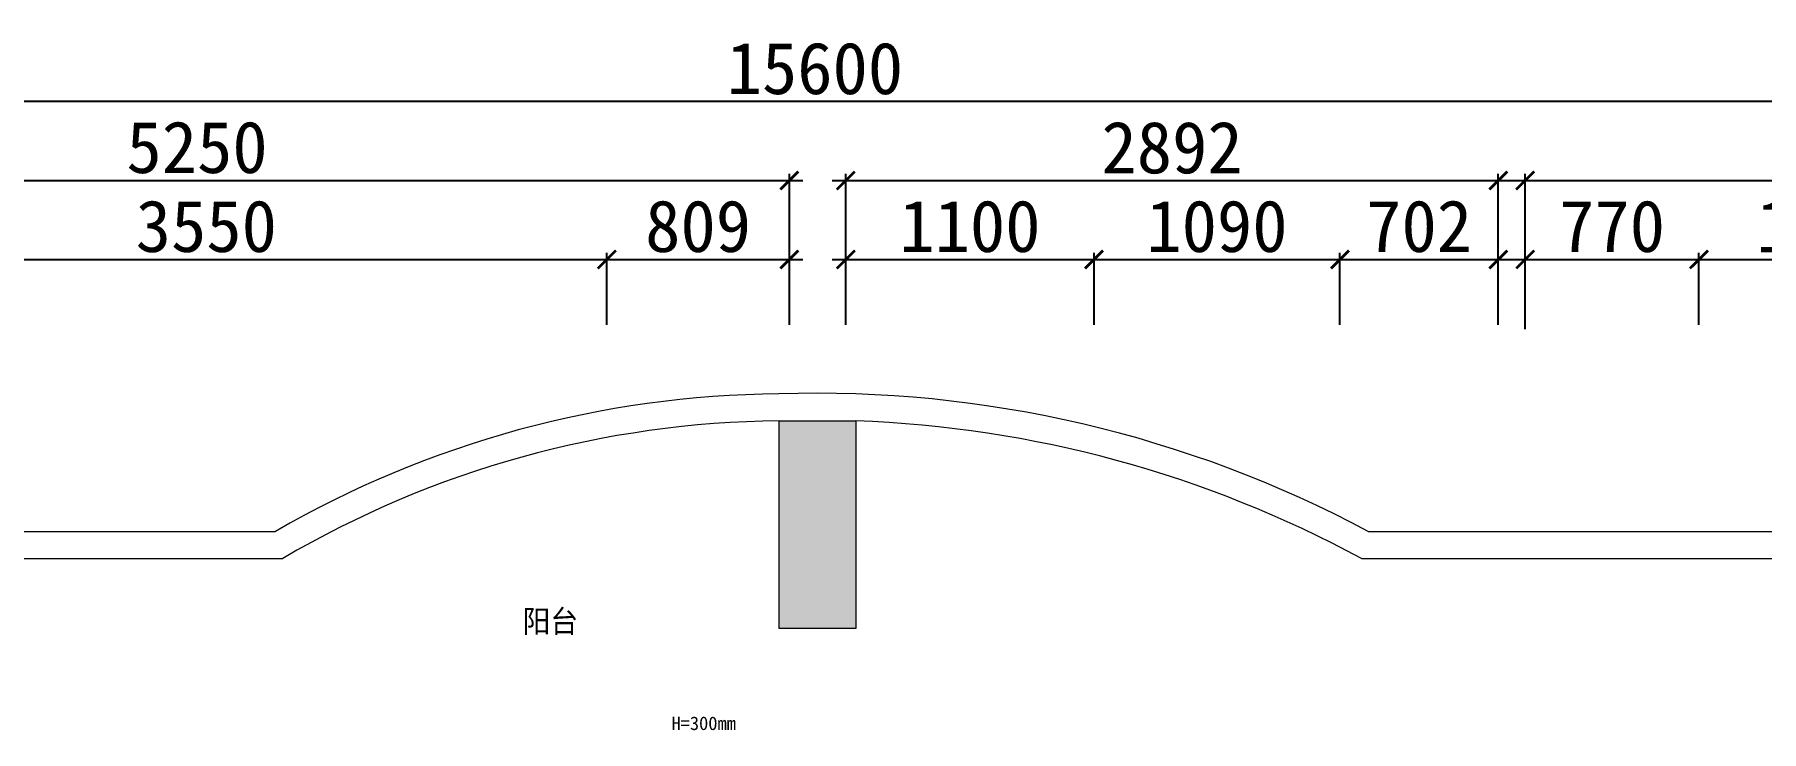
# Model space of a CAD drawing. Header units: millimetres. Extents: x -41640 to 3079702, y -5257903 to 68462.
# Drawn here: x 54077 to 61731, y 17873 to 20963 of the extents above; entities that cross this region are included whole.
import ezdxf

# ---------------------------------------------------------------- set-up
doc = ezdxf.new("R2010")
doc.units = ezdxf.units.MM
doc.header["$LTSCALE"] = 10
doc.linetypes.add('CONTINOUS', pattern=[0])
doc.layers.get('0').update_dxf_attribs({"color": 255})
doc.layers.get('Defpoints').update_dxf_attribs({"color": 255})
doc.layers.add('1强弱电插座尺寸', color=5, linetype='Continuous', lineweight=0)
doc.layers.add('浅线', color=251, linetype='CONTINOUS', lineweight=0)
doc.styles.get("Standard").update_dxf_attribs({"font": ''})
doc.styles.add('夏建东', font='', dxfattribs={"width": 0.85})
doc.styles.add('邓林', font='simhei.ttf')
doc.styles.get('Standard').set_extended_font_data('SimSun')
doc.styles.get('夏建东').set_extended_font_data('SimSun')
doc.dimstyles.get("Standard").update_dxf_attribs({"dimtxt": 0.18, "dimasz": 0.18, "dimexe": 0.18, "dimexo": 0.0625, "dimgap": 0.09, "dimtad": 0, "dimtih": 1, "dimtoh": 1, "dimdec": 4, "dimzin": 0, "dimdsep": 46, "dimtxsty": 'Standard', "dimcen": 0.09, "dimadec": 0, "dimazin": 0, "dimtfac": 1, "dimtdec": 4, "dimtofl": 0, "dimtmove": 0, "dimatfit": 3, "dimfxl": 1, "dimtolj": 1, "dimtzin": 0, "dimarcsym": 0})

# ---------------------------------------------------------------- blocks, each defined once
blk = doc.blocks.new('_ArchTick')
at = {"color": 0, "linetype": 'ByBlock', "const_width": 0.15}
blk.add_lwpolyline([(-0.5, -0.5), (0.5, 0.5)], dxfattribs=at)
blk = doc.blocks.new('*D900')
at = {"layer": 'Defpoints', "color": 0, "lineweight": 30, "ltscale": 0.5}
for p in [(56613.6, 19965.5), (53063.6, 19615.5), (56613.6, 19615.5)]:
    blk.add_point(p, dxfattribs=at)
at = {"layer": '浅线', "color": 8, "lineweight": -2, "ltscale": 0.5}
for p, q in [((53063.6, 19675.5), (53063.6, 19995.5)), ((56613.6, 19675.5), (56613.6, 19995.5)), ((53003.6, 19965.5), (56673.6, 19965.5))]:
    blk.add_line(p, q, dxfattribs=at)
at = {"layer": '浅线', "color": 8, "lineweight": -2, "ltscale": 0.5, "xscale": 80, "yscale": 80, "zscale": 80, "rotation": 180}
blk.add_blockref('_ArchTick', (53063.6, 19965.5), dxfattribs=at)
at = {"layer": '浅线', "color": 8, "lineweight": -2, "ltscale": 0.5, "xscale": 80, "yscale": 80, "zscale": 80}
blk.add_blockref('_ArchTick', (56613.6, 19965.5), dxfattribs=at)
at = {"layer": '浅线', "color": 45, "ltscale": 0.5, "insert": (54838.6, 20111.8), "char_height": 230, "attachment_point": 5, "style": '邓林', "bg_fill": 3, "box_fill_scale": 1.1, "bg_fill_color": 256, "bg_fill_true_color": 13158600, "bg_fill_transparency": 15656652}
blk.add_mtext('3550', dxfattribs=at)
blk = doc.blocks.new('_Dot')
at = {"color": 0, "linetype": 'ByBlock', "lineweight": -2}
blk.add_line((-0.5, 0), (-1, 0), dxfattribs=at)
at = {"color": 0, "linetype": 'ByBlock', "const_width": 0.5}
blk.add_lwpolyline([(-0.25, 0, 1), (0.25, 0, 1)], format="xyb", close=True, dxfattribs=at)
blk = doc.blocks.new('DOT')
at = {"color": 0, "linetype": 'ByBlock'}
blk.add_line((-0.35, 0), (-1, 0), dxfattribs=at)
at = {"color": 0, "linetype": 'ByBlock', "const_width": 0.35}
blk.add_lwpolyline([(-0.175, 0, 1), (0.175, 0, 1)], format="xyb", close=True, dxfattribs=at)
blk = doc.blocks.new('*D901')
at = {"layer": 'Defpoints', "color": 0, "lineweight": 30, "ltscale": 0.5}
for p in [(57422.6, 19965.5), (56613.6, 19615.5), (57422.6, 19615.5)]:
    blk.add_point(p, dxfattribs=at)
at = {"layer": '浅线', "color": 8, "lineweight": -2, "ltscale": 0.5}
for p, q in [((56613.6, 19675.5), (56613.6, 19995.5)), ((57422.6, 19675.5), (57422.6, 19995.5)), ((56553.6, 19965.5), (57482.6, 19965.5))]:
    blk.add_line(p, q, dxfattribs=at)
at = {"layer": '浅线', "color": 8, "lineweight": -2, "ltscale": 0.5, "xscale": 80, "yscale": 80, "zscale": 80, "rotation": 180}
blk.add_blockref('_ArchTick', (56613.6, 19965.5), dxfattribs=at)
at = {"layer": '浅线', "color": 8, "lineweight": -2, "ltscale": 0.5, "xscale": 80, "yscale": 80, "zscale": 80}
blk.add_blockref('_ArchTick', (57422.6, 19965.5), dxfattribs=at)
at = {"layer": '浅线', "color": 45, "ltscale": 0.5, "insert": (57018.1, 20111.8), "char_height": 230, "attachment_point": 5, "style": '邓林', "bg_fill": 3, "box_fill_scale": 1.1, "bg_fill_color": 256, "bg_fill_true_color": 13158600, "bg_fill_transparency": 15656652}
blk.add_mtext('809', dxfattribs=at)
blk = doc.blocks.new('*D902')
at = {"layer": 'Defpoints', "color": 0, "lineweight": 30, "ltscale": 0.5}
for p in [(58772.6, 19965.5), (57672.6, 19615.5), (58772.6, 19615.5)]:
    blk.add_point(p, dxfattribs=at)
at = {"layer": '浅线', "color": 8, "lineweight": -2, "ltscale": 0.5}
for p, q in [((57672.6, 19675.5), (57672.6, 19995.5)), ((58772.6, 19675.5), (58772.6, 19995.5)), ((57612.6, 19965.5), (58832.6, 19965.5))]:
    blk.add_line(p, q, dxfattribs=at)
at = {"layer": '浅线', "color": 8, "lineweight": -2, "ltscale": 0.5, "xscale": 80, "yscale": 80, "zscale": 80, "rotation": 180}
blk.add_blockref('_ArchTick', (57672.6, 19965.5), dxfattribs=at)
at = {"layer": '浅线', "color": 8, "lineweight": -2, "ltscale": 0.5, "xscale": 80, "yscale": 80, "zscale": 80}
blk.add_blockref('_ArchTick', (58772.6, 19965.5), dxfattribs=at)
at = {"layer": '浅线', "color": 45, "ltscale": 0.5, "insert": (58222.6, 20111.8), "char_height": 230, "attachment_point": 5, "style": '邓林', "bg_fill": 3, "box_fill_scale": 1.1, "bg_fill_color": 256, "bg_fill_true_color": 13158600, "bg_fill_transparency": 15656652}
blk.add_mtext('1100', dxfattribs=at)
blk = doc.blocks.new('*D903')
at = {"layer": 'Defpoints', "color": 0, "lineweight": 30, "ltscale": 0.5}
for p in [(59862.6, 19965.5), (58772.6, 19615.5), (59862.6, 19615.5)]:
    blk.add_point(p, dxfattribs=at)
at = {"layer": '浅线', "color": 8, "lineweight": -2, "ltscale": 0.5}
for p, q in [((58772.6, 19675.5), (58772.6, 19995.5)), ((59862.6, 19675.5), (59862.6, 19995.5)), ((58712.6, 19965.5), (59922.6, 19965.5))]:
    blk.add_line(p, q, dxfattribs=at)
at = {"layer": '浅线', "color": 8, "lineweight": -2, "ltscale": 0.5, "xscale": 80, "yscale": 80, "zscale": 80, "rotation": 180}
blk.add_blockref('_ArchTick', (58772.6, 19965.5), dxfattribs=at)
at = {"layer": '浅线', "color": 8, "lineweight": -2, "ltscale": 0.5, "xscale": 80, "yscale": 80, "zscale": 80}
blk.add_blockref('_ArchTick', (59862.6, 19965.5), dxfattribs=at)
at = {"layer": '浅线', "color": 45, "ltscale": 0.5, "insert": (59317.6, 20111.8), "char_height": 230, "attachment_point": 5, "style": '邓林', "bg_fill": 3, "box_fill_scale": 1.1, "bg_fill_color": 256, "bg_fill_true_color": 13158600, "bg_fill_transparency": 8654972}
blk.add_mtext('1090', dxfattribs=at)
blk = doc.blocks.new('*D904')
at = {"layer": 'Defpoints', "color": 0, "lineweight": 30, "ltscale": 0.5}
for p in [(60564.5, 19965.5), (59862.6, 19615.5), (60564.5, 19615.5)]:
    blk.add_point(p, dxfattribs=at)
at = {"layer": '浅线', "color": 8, "lineweight": -2, "ltscale": 0.5}
for p, q in [((59862.6, 19675.5), (59862.6, 19995.5)), ((60564.5, 19675.5), (60564.5, 19995.5)), ((59802.6, 19965.5), (60624.5, 19965.5))]:
    blk.add_line(p, q, dxfattribs=at)
at = {"layer": '浅线', "color": 8, "lineweight": -2, "ltscale": 0.5, "xscale": 80, "yscale": 80, "zscale": 80, "rotation": 180}
blk.add_blockref('_ArchTick', (59862.6, 19965.5), dxfattribs=at)
at = {"layer": '浅线', "color": 8, "lineweight": -2, "ltscale": 0.5, "xscale": 80, "yscale": 80, "zscale": 80}
blk.add_blockref('_ArchTick', (60564.5, 19965.5), dxfattribs=at)
at = {"layer": '浅线', "color": 45, "ltscale": 0.5, "insert": (60213.6, 20111.8), "char_height": 230, "attachment_point": 5, "style": '邓林', "bg_fill": 3, "box_fill_scale": 1.1, "bg_fill_color": 256, "bg_fill_true_color": 13158600, "bg_fill_transparency": 4259841}
blk.add_mtext('702', dxfattribs=at)
blk = doc.blocks.new('*D905')
at = {"layer": 'Defpoints', "color": 0, "lineweight": 30, "ltscale": 0.5}
for p in [(61453.6, 19965.5), (60683.6, 19597.1), (61453.6, 19615.5)]:
    blk.add_point(p, dxfattribs=at)
at = {"layer": '浅线', "color": 8, "lineweight": -2, "ltscale": 0.5}
for p, q in [((60683.6, 19657.1), (60683.6, 19995.5)), ((61453.6, 19675.5), (61453.6, 19995.5)), ((60623.6, 19965.5), (61513.6, 19965.5))]:
    blk.add_line(p, q, dxfattribs=at)
at = {"layer": '浅线', "color": 8, "lineweight": -2, "ltscale": 0.5, "xscale": 80, "yscale": 80, "zscale": 80, "rotation": 180}
blk.add_blockref('_ArchTick', (60683.6, 19965.5), dxfattribs=at)
at = {"layer": '浅线', "color": 8, "lineweight": -2, "ltscale": 0.5, "xscale": 80, "yscale": 80, "zscale": 80}
blk.add_blockref('_ArchTick', (61453.6, 19965.5), dxfattribs=at)
at = {"layer": '浅线', "color": 45, "ltscale": 0.5, "insert": (61068.6, 20111.8), "char_height": 230, "attachment_point": 5, "style": '邓林', "bg_fill": 3, "box_fill_scale": 1.1, "bg_fill_color": 256, "bg_fill_true_color": 13158600, "bg_fill_transparency": 15656136}
blk.add_mtext('770', dxfattribs=at)
blk = doc.blocks.new('*D906')
at = {"layer": 'Defpoints', "color": 0, "lineweight": 30, "ltscale": 0.5}
for p in [(62588.6, 19965.5), (61453.6, 19615.5), (62588.6, 19615.5)]:
    blk.add_point(p, dxfattribs=at)
at = {"layer": '浅线', "color": 8, "lineweight": -2, "ltscale": 0.5}
for p, q in [((61453.6, 19675.5), (61453.6, 19995.5)), ((62588.6, 19675.5), (62588.6, 19995.5)), ((61393.6, 19965.5), (62648.6, 19965.5))]:
    blk.add_line(p, q, dxfattribs=at)
at = {"layer": '浅线', "color": 8, "lineweight": -2, "ltscale": 0.5, "xscale": 80, "yscale": 80, "zscale": 80, "rotation": 180}
blk.add_blockref('_ArchTick', (61453.6, 19965.5), dxfattribs=at)
at = {"layer": '浅线', "color": 8, "lineweight": -2, "ltscale": 0.5, "xscale": 80, "yscale": 80, "zscale": 80}
blk.add_blockref('_ArchTick', (62588.6, 19965.5), dxfattribs=at)
at = {"layer": '浅线', "color": 45, "ltscale": 0.5, "insert": (62021.1, 20110.5), "char_height": 230, "attachment_point": 5, "style": '邓林', "bg_fill": 3, "box_fill_scale": 1.1, "bg_fill_color": 256, "bg_fill_true_color": 13158600, "bg_fill_transparency": 8504076}
blk.add_mtext('1135', dxfattribs=at)
blk = doc.blocks.new('*D910')
at = {"layer": 'Defpoints', "color": 0, "lineweight": 30, "ltscale": 0.5}
for p in [(60564.5, 20315.5), (57672.6, 19615.5), (60564.5, 19615.5)]:
    blk.add_point(p, dxfattribs=at)
at = {"layer": '浅线', "color": 8, "lineweight": -2, "ltscale": 0.5}
for p, q in [((57612.6, 20315.5), (60624.5, 20315.5)), ((57672.6, 19675.5), (57672.6, 20345.5)), ((60564.5, 19675.5), (60564.5, 20345.5))]:
    blk.add_line(p, q, dxfattribs=at)
at = {"layer": '浅线', "color": 8, "lineweight": -2, "ltscale": 0.5, "xscale": 80, "yscale": 80, "zscale": 80, "rotation": 180}
blk.add_blockref('_ArchTick', (57672.6, 20315.5), dxfattribs=at)
at = {"layer": '浅线', "color": 8, "lineweight": -2, "ltscale": 0.5, "xscale": 80, "yscale": 80, "zscale": 80}
blk.add_blockref('_ArchTick', (60564.5, 20315.5), dxfattribs=at)
at = {"layer": '浅线', "color": 45, "ltscale": 0.5, "insert": (59118.6, 20460.5), "char_height": 230, "attachment_point": 5, "style": '邓林', "bg_fill": 3, "box_fill_scale": 1.1, "bg_fill_color": 256, "bg_fill_true_color": 13158600, "bg_fill_transparency": 8502252}
blk.add_mtext('2892', dxfattribs=at)
blk = doc.blocks.new('*D911')
at = {"layer": 'Defpoints', "color": 0, "lineweight": 30, "ltscale": 0.5}
for p in [(65335.6, 20315.5), (60683.6, 19597.1), (65335.6, 19615.5)]:
    blk.add_point(p, dxfattribs=at)
at = {"layer": '浅线', "color": 8, "lineweight": -2, "ltscale": 0.5}
for p, q in [((60623.6, 20315.5), (65395.6, 20315.5)), ((60683.6, 19657.1), (60683.6, 20345.5)), ((65335.6, 19675.5), (65335.6, 20345.5))]:
    blk.add_line(p, q, dxfattribs=at)
at = {"layer": '浅线', "color": 8, "lineweight": -2, "ltscale": 0.5, "xscale": 80, "yscale": 80, "zscale": 80, "rotation": 180}
blk.add_blockref('_ArchTick', (60683.6, 20315.5), dxfattribs=at)
at = {"layer": '浅线', "color": 8, "lineweight": -2, "ltscale": 0.5, "xscale": 80, "yscale": 80, "zscale": 80}
blk.add_blockref('_ArchTick', (65335.6, 20315.5), dxfattribs=at)
at = {"layer": '浅线', "color": 45, "ltscale": 0.5, "insert": (63009.6, 20460.5), "char_height": 230, "attachment_point": 5, "style": '邓林', "bg_fill": 3, "box_fill_scale": 1.1, "bg_fill_color": 256, "bg_fill_true_color": 13158600, "bg_fill_transparency": 8516976}
blk.add_mtext('4652', dxfattribs=at)
blk = doc.blocks.new('*D912')
at = {"layer": 'Defpoints', "color": 0, "lineweight": 30, "ltscale": 0.5}
for p in [(49735.6, 20665.5), (49735.6, 19615.5), (65335.6, 19615.5)]:
    blk.add_point(p, dxfattribs=at)
at = {"layer": '浅线', "color": 8, "lineweight": -2, "ltscale": 0.5}
for p, q in [((65395.6, 20665.5), (49675.6, 20665.5)), ((49735.6, 19675.5), (49735.6, 20695.5)), ((65335.6, 19675.5), (65335.6, 20695.5))]:
    blk.add_line(p, q, dxfattribs=at)
at = {"layer": '浅线', "color": 8, "lineweight": -2, "ltscale": 0.5, "xscale": 80, "yscale": 80, "zscale": 80, "rotation": 180}
blk.add_blockref('_ArchTick', (49735.6, 20665.5), dxfattribs=at)
at = {"layer": '浅线', "color": 8, "lineweight": -2, "ltscale": 0.5, "xscale": 80, "yscale": 80, "zscale": 80}
blk.add_blockref('_ArchTick', (65335.6, 20665.5), dxfattribs=at)
at = {"layer": '浅线', "color": 45, "ltscale": 0.5, "insert": (57535.6, 20811.8), "char_height": 230, "attachment_point": 5, "style": '邓林', "bg_fill": 3, "box_fill_scale": 1.1, "bg_fill_color": 256, "bg_fill_true_color": 13158600, "bg_fill_transparency": 8429068}
blk.add_mtext('15600', dxfattribs=at)
blk = doc.blocks.new('*D964')
at = {"layer": 'Defpoints', "color": 0, "lineweight": 30, "ltscale": 0.5}
for p in [(57422.6, 20315.5), (57422.6, 19715.5), (52172.6, 19615.5)]:
    blk.add_point(p, dxfattribs=at)
at = {"layer": '浅线', "color": 8, "lineweight": -2, "ltscale": 0.5}
for p, q in [((52112.6, 20315.5), (57482.6, 20315.5)), ((52172.6, 19675.5), (52172.6, 20345.5)), ((57422.6, 19775.5), (57422.6, 20345.5))]:
    blk.add_line(p, q, dxfattribs=at)
at = {"layer": '浅线', "color": 8, "lineweight": -2, "ltscale": 0.5, "xscale": 80, "yscale": 80, "zscale": 80, "rotation": 180}
blk.add_blockref('_ArchTick', (52172.6, 20315.5), dxfattribs=at)
at = {"layer": '浅线', "color": 8, "lineweight": -2, "ltscale": 0.5, "xscale": 80, "yscale": 80, "zscale": 80}
blk.add_blockref('_ArchTick', (57422.6, 20315.5), dxfattribs=at)
at = {"layer": '浅线', "color": 45, "ltscale": 0.5, "insert": (54797.6, 20461.8), "char_height": 230, "attachment_point": 5, "style": '邓林', "bg_fill": 3, "box_fill_scale": 1.1, "bg_fill_color": 256, "bg_fill_true_color": 13158600, "bg_fill_transparency": 8409932}
blk.add_mtext('5250', dxfattribs=at)

msp = doc.modelspace()

# ---------------------------------------------------------------- hatches: boundary and pattern name
at = {"layer": '浅线', "ltscale": 0.5}
h = msp.add_hatch(color=256, dxfattribs=at)
h.dxf.hatch_style = 1
h.paths.add_polyline_path([(57377.6, 19249.8), (57717.6, 19249.8), (57717.6, 18329.8), (57377.6, 18329.8)])
h.paths.add_polyline_path([(57377.6, 17539.8), (57717.6, 17539.8), (57717.6, 17439.8), (57377.6, 17439.8)])

# ---------------------------------------------------------------- linework, layer by layer
for p, q in [((57377.6, 19249.8), (57717.6, 19249.8)), ((52457.6, 18759.8), (55145.1, 18759.8)), ((59987.8, 18759.8), (62637.6, 18759.8)), ((52577.6, 18639.8), (55177.6, 18639.8)), ((59957.6, 18639.8), (62517.6, 18639.8))]:
    msp.add_line(p, q, dxfattribs=at)
msp.add_lwpolyline([(57377.6, 19249.8), (57717.6, 19249.8), (57717.6, 18329.8), (57377.6, 18329.8)], close=True, dxfattribs=at)
for centre, radius, start, end in [((57416.9, 14835.6), 4534.4, 90.51105, 120.06771), ((57541.9, 14183.5), 5188.9, 61.87646, 91.82673), ((57416.9, 14835.6), 4414.4, 90.51105, 120.48343), ((57539, 14176.1), 5076.8, 61.5493, 87.98376)]:
    msp.add_arc(centre, radius, start, end, dxfattribs=at)

# ---------------------------------------------------------------- texts
at = {"layer": '1强弱电插座尺寸', "color": 1, "linetype": 'ByBlock', "lineweight": 9, "insert": (57185.7, 17878.3), "char_height": 60, "width": 325.854, "attachment_point": 9, "rotation": 360}
msp.add_mtext('H=300mm', dxfattribs=at)
at = {"layer": '浅线', "ltscale": 0.5, "insert": (56240.7, 18411.7), "char_height": 100, "attachment_point": 1, "style": '夏建东'}
msp.add_mtext_dynamic_manual_height_columns('{\\W0.9;阳台}', width=1397.063, gutter_width=12.5, heights=[0], dxfattribs=at)

# ---------------------------------------------------------------- dimensions: what is measured, and where the dimension line sits
at = {"layer": '浅线', "ltscale": 0.5}
for base, p1, p2, picture, middle in [((56613.6, 19965.5), (53063.6, 19615.5), (56613.6, 19615.5), '*D900', (54838.6, 20111.8)), ((58772.6, 19965.5), (57672.6, 19615.5), (58772.6, 19615.5), '*D902', (58222.6, 20111.8))]:
    dim = msp.add_linear_dim(base=base, p1=p1, p2=p2, dimstyle='Standard', override={"dimtxt": 230, "dimasz": 80, "dimexe": 30, "dimexo": 60, "dimgap": 30, "dimtad": 1, "dimtih": 0, "dimtoh": 0, "dimdec": 0, "dimzin": 8, "dimdsep": 44, "dimtxsty": '邓林', "dimblk": 'ArchTick', "dimcen": 2.5, "dimdle": 60, "dimclrd": 8, "dimclre": 8, "dimclrt": 45, "dimtdec": 0, "dimtofl": 1, "dimtmove": 1, "dimldrblk": 'Dot', "dimfxl": 5, "dimtfill": 1, "dimtolj": 0, "dimtzin": 8}, dxfattribs=at)
    dim.commit()
    dim.dimension.update_dxf_attribs({"geometry": picture, "text_midpoint": middle})

# ---------------------------------------------------------------- next in the draw order: dimensions: what is measured, and where the dimension line sits
for base, p1, p2, picture, middle in [((57422.6, 19965.5), (56613.6, 19615.5), (57422.6, 19615.5), '*D901', (57018.1, 20111.8)), ((59862.6, 19965.5), (58772.6, 19615.5), (59862.6, 19615.5), '*D903', (59317.6, 20111.8))]:
    dim = msp.add_linear_dim(base=base, p1=p1, p2=p2, dimstyle='Standard', override={"dimtxt": 230, "dimasz": 80, "dimexe": 30, "dimexo": 60, "dimgap": 30, "dimtad": 1, "dimtih": 0, "dimtoh": 0, "dimdec": 0, "dimzin": 8, "dimdsep": 44, "dimtxsty": '邓林', "dimblk": 'ArchTick', "dimcen": 2.5, "dimdle": 60, "dimclrd": 8, "dimclre": 8, "dimclrt": 45, "dimtdec": 0, "dimtofl": 1, "dimtmove": 1, "dimldrblk": 'Dot', "dimfxl": 5, "dimtfill": 1, "dimtolj": 0, "dimtzin": 8}, dxfattribs=at)
    dim.commit()
    dim.dimension.update_dxf_attribs({"geometry": picture, "text_midpoint": middle})

# ---------------------------------------------------------------- next in the draw order: dimensions: what is measured, and where the dimension line sits
dim = msp.add_linear_dim(base=(60564.5, 19965.5), p1=(59862.6, 19615.5), p2=(60564.5, 19615.5), dimstyle='Standard', override={"dimtxt": 230, "dimasz": 80, "dimexe": 30, "dimexo": 60, "dimgap": 30, "dimtad": 1, "dimtih": 0, "dimtoh": 0, "dimdec": 0, "dimzin": 8, "dimdsep": 44, "dimtxsty": '邓林', "dimblk": 'ArchTick', "dimcen": 2.5, "dimdle": 60, "dimclrd": 8, "dimclre": 8, "dimclrt": 45, "dimtdec": 0, "dimtofl": 1, "dimtmove": 1, "dimldrblk": 'Dot', "dimfxl": 5, "dimtfill": 1, "dimtolj": 0, "dimtzin": 8}, dxfattribs=at)
dim.commit()
dim.dimension.update_dxf_attribs({"geometry": '*D904', "text_midpoint": (60213.6, 20111.8)})

# ---------------------------------------------------------------- next in the draw order: dimensions: what is measured, and where the dimension line sits
dim = msp.add_linear_dim(base=(61453.6, 19965.5), p1=(60683.6, 19597.1), p2=(61453.6, 19615.5), dimstyle='Standard', override={"dimtxt": 230, "dimasz": 80, "dimexe": 30, "dimexo": 60, "dimgap": 30, "dimtad": 1, "dimtih": 0, "dimtoh": 0, "dimdec": 0, "dimzin": 8, "dimdsep": 44, "dimtxsty": '邓林', "dimblk": 'ArchTick', "dimcen": 2.5, "dimdle": 60, "dimclrd": 8, "dimclre": 8, "dimclrt": 45, "dimtdec": 0, "dimtofl": 1, "dimtmove": 1, "dimldrblk": 'Dot', "dimfxl": 5, "dimtfill": 1, "dimtolj": 0, "dimtzin": 8}, dxfattribs=at)
dim.commit()
dim.dimension.update_dxf_attribs({"geometry": '*D905', "text_midpoint": (61068.6, 20111.8)})

# ---------------------------------------------------------------- next in the draw order: dimensions: what is measured, and where the dimension line sits
for base, p1, p2, picture, middle in [((60564.5, 20315.5), (57672.6, 19615.5), (60564.5, 19615.5), '*D910', (59118.6, 20460.5)), ((62588.6, 19965.5), (61453.6, 19615.5), (62588.6, 19615.5), '*D906', (62021.1, 20110.5))]:
    dim = msp.add_linear_dim(base=base, p1=p1, p2=p2, dimstyle='Standard', override={"dimtxt": 230, "dimasz": 80, "dimexe": 30, "dimexo": 60, "dimgap": 30, "dimtad": 1, "dimtih": 0, "dimtoh": 0, "dimdec": 0, "dimzin": 8, "dimdsep": 44, "dimtxsty": '邓林', "dimblk": 'ArchTick', "dimcen": 2.5, "dimdle": 60, "dimclrd": 8, "dimclre": 8, "dimclrt": 45, "dimtdec": 0, "dimtofl": 1, "dimtmove": 1, "dimldrblk": 'Dot', "dimfxl": 5, "dimtfill": 1, "dimtolj": 0, "dimtzin": 8}, dxfattribs=at)
    dim.commit()
    dim.dimension.update_dxf_attribs({"geometry": picture, "text_midpoint": middle})

# ---------------------------------------------------------------- next in the draw order: dimensions: what is measured, and where the dimension line sits
dim = msp.add_linear_dim(base=(65335.6, 20315.5), p1=(60683.6, 19597.1), p2=(65335.6, 19615.5), dimstyle='Standard', override={"dimtxt": 230, "dimasz": 80, "dimexe": 30, "dimexo": 60, "dimgap": 30, "dimtad": 1, "dimtih": 0, "dimtoh": 0, "dimdec": 0, "dimzin": 8, "dimdsep": 44, "dimtxsty": '邓林', "dimblk": 'ArchTick', "dimcen": 2.5, "dimdle": 60, "dimclrd": 8, "dimclre": 8, "dimclrt": 45, "dimtdec": 0, "dimtofl": 1, "dimtmove": 1, "dimldrblk": 'Dot', "dimfxl": 5, "dimtfill": 1, "dimtolj": 0, "dimtzin": 8}, dxfattribs=at)
dim.commit()
dim.dimension.update_dxf_attribs({"geometry": '*D911', "text_midpoint": (63009.6, 20460.5)})

# ---------------------------------------------------------------- next in the draw order: dimensions: what is measured, and where the dimension line sits
dim = msp.add_linear_dim(base=(49735.6, 20665.5), p1=(65335.6, 19615.5), p2=(49735.6, 19615.5), dimstyle='Standard', override={"dimtxt": 230, "dimasz": 80, "dimexe": 30, "dimexo": 60, "dimgap": 30, "dimtad": 1, "dimtih": 0, "dimtoh": 0, "dimdec": 0, "dimzin": 8, "dimdsep": 44, "dimtxsty": '邓林', "dimblk": 'ArchTick', "dimcen": 2.5, "dimdle": 60, "dimclrd": 8, "dimclre": 8, "dimclrt": 45, "dimtdec": 0, "dimtofl": 1, "dimtmove": 1, "dimldrblk": 'Dot', "dimfxl": 5, "dimtfill": 1, "dimtolj": 0, "dimtzin": 8}, dxfattribs=at)
dim.commit()
dim.dimension.update_dxf_attribs({"geometry": '*D912', "text_midpoint": (57535.6, 20811.8)})

# ---------------------------------------------------------------- next in the draw order: dimensions: what is measured, and where the dimension line sits
dim = msp.add_linear_dim(base=(57422.6, 20315.5), p1=(52172.6, 19615.5), p2=(57422.6, 19715.5), dimstyle='Standard', override={"dimtxt": 230, "dimasz": 80, "dimexe": 30, "dimexo": 60, "dimgap": 30, "dimtad": 1, "dimtih": 0, "dimtoh": 0, "dimdec": 0, "dimzin": 8, "dimdsep": 44, "dimtxsty": '邓林', "dimblk": 'ArchTick', "dimcen": 2.5, "dimdle": 60, "dimclrd": 8, "dimclre": 8, "dimclrt": 45, "dimtdec": 0, "dimtofl": 1, "dimtmove": 1, "dimldrblk": 'Dot', "dimfxl": 5, "dimtfill": 1, "dimtolj": 0, "dimtzin": 8}, dxfattribs=at)
dim.commit()
dim.dimension.update_dxf_attribs({"geometry": '*D964', "text_midpoint": (54797.6, 20461.8)})

doc.saveas('drawing.dxf')
